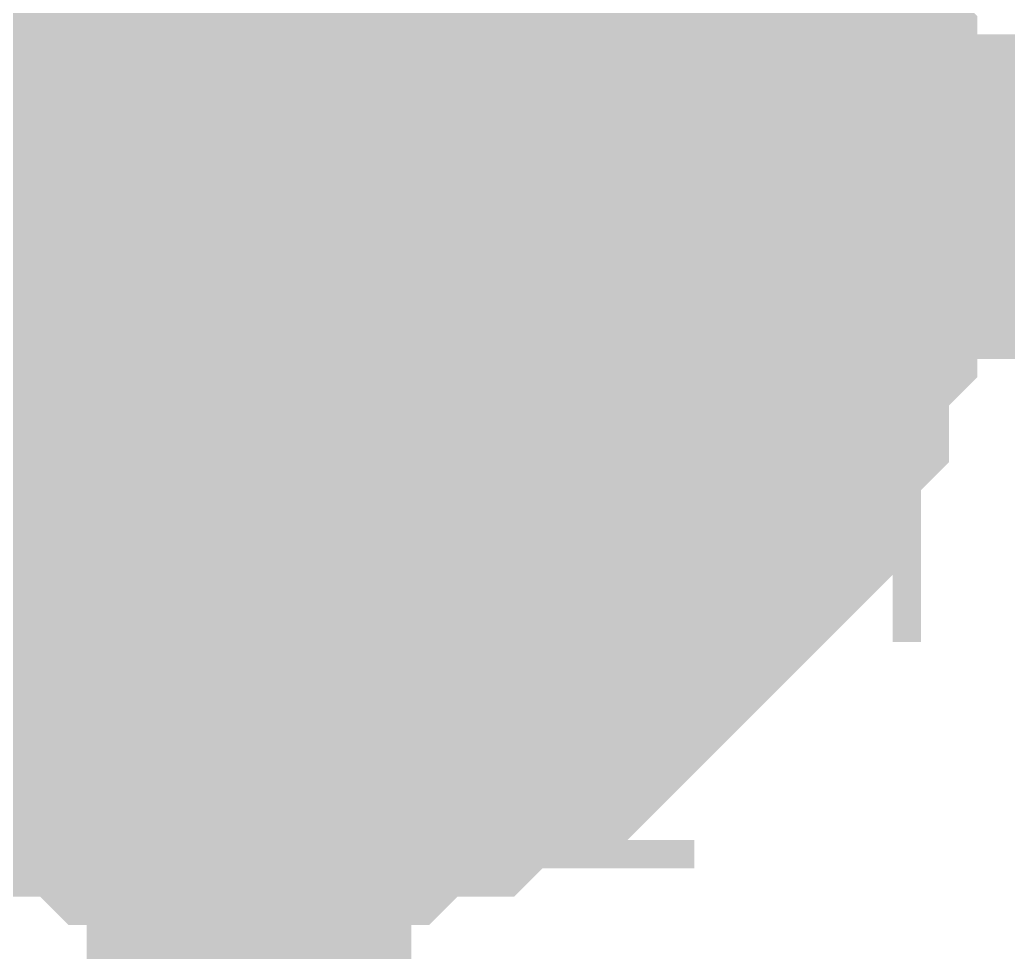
# Model space of a CAD drawing. Header units: inches. Extents: x 0 to 841, y 0 to 594.
# Drawn here: x 434.791 to 435.704, y 236.803 to 237.664 of the extents above; entities that cross this region are included whole.
import ezdxf

# ---------------------------------------------------------------- set-up
doc = ezdxf.new("R2010")
doc.units = ezdxf.units.IN
doc.layers.add('Sheet', color=255, linetype='Continuous')

msp = doc.modelspace()

# ---------------------------------------------------------------- linework, layer by layer
at = {"layer": 'Sheet'}
msp.add_lwpolyline([(434.74601, 237.50001, 0.508, 0.508, 1), (435.25401, 237.50001, 0.508, 0.508, 1)], format="xyseb", close=True, dxfattribs=at)
for points in [[(435.39467, 237.81427, 0.29972, 0.29972, 0), (435.4208, 237.78814, 0.29972, 0.29972, 0), (435.44693, 237.76201, 0.29972, 0.29972, 0), (435.44693, 237.76201, 0.29972, 0.29972, 0), (435.47306, 237.73588, 0.29972, 0.29972, 0), (435.47306, 237.70975, 0.29972, 0.29972, 0), (435.47306, 237.68362, 0.29972, 0.29972, 0), (435.49919, 237.65749, 0.29972, 0.29972, 0), (435.49919, 237.63136, 0.29972, 0.29972, 0), (435.49919, 237.63136, 0.29972, 0.29972, 0), (435.52532, 237.60523, 0.29972, 0.29972, 0), (435.52532, 237.5791, 0.29972, 0.29972, 0), (435.52532, 237.55297, 0.29972, 0.29972, 0), (435.52532, 237.52683, 0.29972, 0.29972, 0), (435.52532, 237.5007, 0.29972, 0.29972, 0)], [(435.39467, 237.81427, 0.29972, 0.29972, 0), (435.4208, 237.78814, 0.29972, 0.29972, 0), (435.44693, 237.76201, 0.29972, 0.29972, 0), (435.44693, 237.76201, 0.29972, 0.29972, 0), (435.47306, 237.73588, 0.29972, 0.29972, 0), (435.47306, 237.70975, 0.29972, 0.29972, 0), (435.47306, 237.68362, 0.29972, 0.29972, 0), (435.49919, 237.65749, 0.29972, 0.29972, 0), (435.49919, 237.63136, 0.29972, 0.29972, 0), (435.49919, 237.63136, 0.29972, 0.29972, 0), (435.52532, 237.60523, 0.29972, 0.29972, 0), (435.52532, 237.5791, 0.29972, 0.29972, 0), (435.52532, 237.55297, 0.29972, 0.29972, 0), (435.52532, 237.52683, 0.29972, 0.29972, 0), (435.52532, 237.5007, 0.29972, 0.29972, 0)], [(435.39467, 237.81427, 0.29972, 0.29972, 0), (435.4208, 237.78814, 0.29972, 0.29972, 0), (435.44693, 237.76201, 0.29972, 0.29972, 0), (435.44693, 237.76201, 0.29972, 0.29972, 0), (435.47306, 237.73588, 0.29972, 0.29972, 0), (435.47306, 237.70975, 0.29972, 0.29972, 0), (435.47306, 237.68362, 0.29972, 0.29972, 0), (435.49919, 237.65749, 0.29972, 0.29972, 0), (435.49919, 237.63136, 0.29972, 0.29972, 0), (435.49919, 237.63136, 0.29972, 0.29972, 0), (435.52532, 237.60523, 0.29972, 0.29972, 0), (435.52532, 237.5791, 0.29972, 0.29972, 0), (435.52532, 237.55297, 0.29972, 0.29972, 0), (435.52532, 237.52683, 0.29972, 0.29972, 0), (435.52532, 237.5007, 0.29972, 0.29972, 0)], [(435.39467, 237.81427, 0.29972, 0.29972, 0), (435.4208, 237.78814, 0.29972, 0.29972, 0), (435.44693, 237.76201, 0.29972, 0.29972, 0), (435.44693, 237.76201, 0.29972, 0.29972, 0), (435.47306, 237.73588, 0.29972, 0.29972, 0), (435.47306, 237.70975, 0.29972, 0.29972, 0), (435.47306, 237.68362, 0.29972, 0.29972, 0), (435.49919, 237.65749, 0.29972, 0.29972, 0), (435.49919, 237.63136, 0.29972, 0.29972, 0), (435.49919, 237.63136, 0.29972, 0.29972, 0), (435.52532, 237.60523, 0.29972, 0.29972, 0), (435.52532, 237.5791, 0.29972, 0.29972, 0), (435.52532, 237.55297, 0.29972, 0.29972, 0), (435.52532, 237.52683, 0.29972, 0.29972, 0), (435.52532, 237.5007, 0.29972, 0.29972, 0)], [(435.39467, 237.81427, 0.29972, 0.29972, 0), (435.4208, 237.78814, 0.29972, 0.29972, 0), (435.44693, 237.76201, 0.29972, 0.29972, 0), (435.44693, 237.76201, 0.29972, 0.29972, 0), (435.47306, 237.73588, 0.29972, 0.29972, 0), (435.47306, 237.70975, 0.29972, 0.29972, 0), (435.47306, 237.68362, 0.29972, 0.29972, 0), (435.49919, 237.65749, 0.29972, 0.29972, 0), (435.49919, 237.63136, 0.29972, 0.29972, 0), (435.49919, 237.63136, 0.29972, 0.29972, 0), (435.52532, 237.60523, 0.29972, 0.29972, 0), (435.52532, 237.5791, 0.29972, 0.29972, 0), (435.52532, 237.55297, 0.29972, 0.29972, 0), (435.52532, 237.52683, 0.29972, 0.29972, 0), (435.52532, 237.5007, 0.29972, 0.29972, 0)], [(435.47306, 237.73588, 0.09906, 0.09906, 0), (435.47306, 237.70975, 0.09906, 0.09906, 0), (435.47306, 237.68362, 0.09906, 0.09906, 0), (435.49919, 237.65749, 0.09906, 0.09906, 0), (435.49919, 237.63136, 0.09906, 0.09906, 0), (435.49919, 237.63136, 0.09906, 0.09906, 0), (435.52532, 237.60523, 0.09906, 0.09906, 0), (435.52532, 237.5791, 0.09906, 0.09906, 0), (435.52532, 237.55297, 0.09906, 0.09906, 0), (435.52532, 237.52683, 0.09906, 0.09906, 0), (435.52532, 237.5007, 0.09906, 0.09906, 0)], [(435.47306, 237.73588, 0.09906, 0.09906, 0), (435.47306, 237.70975, 0.09906, 0.09906, 0), (435.47306, 237.68362, 0.09906, 0.09906, 0), (435.49919, 237.65749, 0.09906, 0.09906, 0), (435.49919, 237.63136, 0.09906, 0.09906, 0), (435.49919, 237.63136, 0.09906, 0.09906, 0), (435.52532, 237.60523, 0.09906, 0.09906, 0), (435.52532, 237.5791, 0.09906, 0.09906, 0), (435.52532, 237.55297, 0.09906, 0.09906, 0), (435.52532, 237.52683, 0.09906, 0.09906, 0), (435.52532, 237.5007, 0.09906, 0.09906, 0)], [(435.47306, 237.73588, 0.09906, 0.09906, 0), (435.47306, 237.70975, 0.09906, 0.09906, 0), (435.47306, 237.68362, 0.09906, 0.09906, 0), (435.49919, 237.65749, 0.09906, 0.09906, 0), (435.49919, 237.63136, 0.09906, 0.09906, 0), (435.49919, 237.63136, 0.09906, 0.09906, 0), (435.52532, 237.60523, 0.09906, 0.09906, 0), (435.52532, 237.5791, 0.09906, 0.09906, 0), (435.52532, 237.55297, 0.09906, 0.09906, 0), (435.52532, 237.52683, 0.09906, 0.09906, 0), (435.52532, 237.5007, 0.09906, 0.09906, 0)], [(435.47306, 237.73588, 0.09906, 0.09906, 0), (435.47306, 237.70975, 0.09906, 0.09906, 0), (435.47306, 237.68362, 0.09906, 0.09906, 0), (435.49919, 237.65749, 0.09906, 0.09906, 0), (435.49919, 237.63136, 0.09906, 0.09906, 0), (435.49919, 237.63136, 0.09906, 0.09906, 0), (435.52532, 237.60523, 0.09906, 0.09906, 0), (435.52532, 237.5791, 0.09906, 0.09906, 0), (435.52532, 237.55297, 0.09906, 0.09906, 0), (435.52532, 237.52683, 0.09906, 0.09906, 0), (435.52532, 237.5007, 0.09906, 0.09906, 0)], [(435.47306, 237.73588, 0.09906, 0.09906, 0), (435.47306, 237.70975, 0.09906, 0.09906, 0), (435.47306, 237.68362, 0.09906, 0.09906, 0), (435.49919, 237.65749, 0.09906, 0.09906, 0), (435.49919, 237.63136, 0.09906, 0.09906, 0), (435.49919, 237.63136, 0.09906, 0.09906, 0), (435.52532, 237.60523, 0.09906, 0.09906, 0), (435.52532, 237.5791, 0.09906, 0.09906, 0), (435.52532, 237.55297, 0.09906, 0.09906, 0), (435.52532, 237.52683, 0.09906, 0.09906, 0), (435.52532, 237.5007, 0.09906, 0.09906, 0)], [(430.01168, 237.5007, 0.29972, 0.29972, 0), (435.0027, 237.5007, 0.29972, 0.29972, 0), (442.5023, 237.5007, 0.29972, 0.29972, 0)], [(435.52532, 237.5007, 0.29972, 0.29972, 0), (435.52532, 237.47457, 0.29972, 0.29972, 0), (435.52532, 237.44844, 0.29972, 0.29972, 0), (435.52532, 237.42231, 0.29972, 0.29972, 0), (435.52532, 237.39618, 0.29972, 0.29972, 0), (435.49919, 237.37005, 0.29972, 0.29972, 0), (435.49919, 237.34392, 0.29972, 0.29972, 0), (435.49919, 237.31779, 0.29972, 0.29972, 0), (435.47306, 237.29166, 0.29972, 0.29972, 0), (435.47306, 237.26553, 0.29972, 0.29972, 0), (435.47306, 237.2394, 0.29972, 0.29972, 0), (435.44693, 237.2394, 0.29972, 0.29972, 0), (435.44693, 237.21327, 0.29972, 0.29972, 0), (435.4208, 237.18714, 0.29972, 0.29972, 0), (435.39467, 237.16101, 0.29972, 0.29972, 0), (435.39467, 237.16101, 0.29972, 0.29972, 0), (435.36854, 237.13488, 0.29972, 0.29972, 0), (435.34241, 237.10875, 0.29972, 0.29972, 0), (435.34241, 237.10875, 0.29972, 0.29972, 0), (435.31627, 237.08262, 0.29972, 0.29972, 0), (435.29014, 237.05648, 0.29972, 0.29972, 0), (435.26401, 237.05648, 0.29972, 0.29972, 0), (435.26401, 237.03035, 0.29972, 0.29972, 0), (435.23788, 237.03035, 0.29972, 0.29972, 0), (435.21175, 237.03035, 0.29972, 0.29972, 0), (435.18562, 237.00422, 0.29972, 0.29972, 0), (435.15949, 237.00422, 0.29972, 0.29972, 0), (435.13336, 237.00422, 0.29972, 0.29972, 0), (435.10723, 236.97809, 0.29972, 0.29972, 0), (435.0811, 236.97809, 0.29972, 0.29972, 0), (435.05496, 236.97809, 0.29972, 0.29972, 0), (435.02883, 236.97809, 0.29972, 0.29972, 0), (435.0027, 236.97809, 0.29972, 0.29972, 0)], [(435.0027, 233.39821, 0.29972, 0.29972, 0), (435.0027, 237.5007, 0.29972, 0.29972, 0)], [(435.52532, 237.5007, 0.29972, 0.29972, 0), (435.52532, 237.47457, 0.29972, 0.29972, 0), (435.52532, 237.44844, 0.29972, 0.29972, 0), (435.52532, 237.42231, 0.29972, 0.29972, 0), (435.52532, 237.39618, 0.29972, 0.29972, 0), (435.49919, 237.37005, 0.29972, 0.29972, 0), (435.49919, 237.34392, 0.29972, 0.29972, 0), (435.49919, 237.31779, 0.29972, 0.29972, 0), (435.47306, 237.29166, 0.29972, 0.29972, 0), (435.47306, 237.26553, 0.29972, 0.29972, 0), (435.47306, 237.2394, 0.29972, 0.29972, 0), (435.44693, 237.2394, 0.29972, 0.29972, 0), (435.44693, 237.21327, 0.29972, 0.29972, 0), (435.4208, 237.18714, 0.29972, 0.29972, 0), (435.39467, 237.16101, 0.29972, 0.29972, 0), (435.39467, 237.16101, 0.29972, 0.29972, 0), (435.36854, 237.13488, 0.29972, 0.29972, 0), (435.34241, 237.10875, 0.29972, 0.29972, 0), (435.34241, 237.10875, 0.29972, 0.29972, 0), (435.31627, 237.08262, 0.29972, 0.29972, 0), (435.29014, 237.05648, 0.29972, 0.29972, 0), (435.26401, 237.05648, 0.29972, 0.29972, 0), (435.26401, 237.03035, 0.29972, 0.29972, 0), (435.23788, 237.03035, 0.29972, 0.29972, 0), (435.21175, 237.03035, 0.29972, 0.29972, 0), (435.18562, 237.00422, 0.29972, 0.29972, 0), (435.15949, 237.00422, 0.29972, 0.29972, 0), (435.13336, 237.00422, 0.29972, 0.29972, 0), (435.10723, 236.97809, 0.29972, 0.29972, 0), (435.0811, 236.97809, 0.29972, 0.29972, 0), (435.05496, 236.97809, 0.29972, 0.29972, 0), (435.02883, 236.97809, 0.29972, 0.29972, 0), (435.0027, 236.97809, 0.29972, 0.29972, 0)], [(435.52532, 237.5007, 0.29972, 0.29972, 0), (435.52532, 237.47457, 0.29972, 0.29972, 0), (435.52532, 237.44844, 0.29972, 0.29972, 0), (435.52532, 237.42231, 0.29972, 0.29972, 0), (435.52532, 237.39618, 0.29972, 0.29972, 0), (435.49919, 237.37005, 0.29972, 0.29972, 0), (435.49919, 237.34392, 0.29972, 0.29972, 0), (435.49919, 237.31779, 0.29972, 0.29972, 0), (435.47306, 237.29166, 0.29972, 0.29972, 0), (435.47306, 237.26553, 0.29972, 0.29972, 0), (435.47306, 237.2394, 0.29972, 0.29972, 0), (435.44693, 237.2394, 0.29972, 0.29972, 0), (435.44693, 237.21327, 0.29972, 0.29972, 0), (435.4208, 237.18714, 0.29972, 0.29972, 0), (435.39467, 237.16101, 0.29972, 0.29972, 0), (435.39467, 237.16101, 0.29972, 0.29972, 0), (435.36854, 237.13488, 0.29972, 0.29972, 0), (435.34241, 237.10875, 0.29972, 0.29972, 0), (435.34241, 237.10875, 0.29972, 0.29972, 0), (435.31627, 237.08262, 0.29972, 0.29972, 0), (435.29014, 237.05648, 0.29972, 0.29972, 0), (435.26401, 237.05648, 0.29972, 0.29972, 0), (435.26401, 237.03035, 0.29972, 0.29972, 0), (435.23788, 237.03035, 0.29972, 0.29972, 0), (435.21175, 237.03035, 0.29972, 0.29972, 0), (435.18562, 237.00422, 0.29972, 0.29972, 0), (435.15949, 237.00422, 0.29972, 0.29972, 0), (435.13336, 237.00422, 0.29972, 0.29972, 0), (435.10723, 236.97809, 0.29972, 0.29972, 0), (435.0811, 236.97809, 0.29972, 0.29972, 0), (435.05496, 236.97809, 0.29972, 0.29972, 0), (435.02883, 236.97809, 0.29972, 0.29972, 0), (435.0027, 236.97809, 0.29972, 0.29972, 0)], [(435.52532, 237.5007, 0.29972, 0.29972, 0), (435.52532, 237.47457, 0.29972, 0.29972, 0), (435.52532, 237.44844, 0.29972, 0.29972, 0), (435.52532, 237.42231, 0.29972, 0.29972, 0), (435.52532, 237.39618, 0.29972, 0.29972, 0), (435.49919, 237.37005, 0.29972, 0.29972, 0), (435.49919, 237.34392, 0.29972, 0.29972, 0), (435.49919, 237.31779, 0.29972, 0.29972, 0), (435.47306, 237.29166, 0.29972, 0.29972, 0), (435.47306, 237.26553, 0.29972, 0.29972, 0), (435.47306, 237.2394, 0.29972, 0.29972, 0), (435.44693, 237.2394, 0.29972, 0.29972, 0), (435.44693, 237.21327, 0.29972, 0.29972, 0), (435.4208, 237.18714, 0.29972, 0.29972, 0), (435.39467, 237.16101, 0.29972, 0.29972, 0), (435.39467, 237.16101, 0.29972, 0.29972, 0), (435.36854, 237.13488, 0.29972, 0.29972, 0), (435.34241, 237.10875, 0.29972, 0.29972, 0), (435.34241, 237.10875, 0.29972, 0.29972, 0), (435.31627, 237.08262, 0.29972, 0.29972, 0), (435.29014, 237.05648, 0.29972, 0.29972, 0), (435.26401, 237.05648, 0.29972, 0.29972, 0), (435.26401, 237.03035, 0.29972, 0.29972, 0), (435.23788, 237.03035, 0.29972, 0.29972, 0), (435.21175, 237.03035, 0.29972, 0.29972, 0), (435.18562, 237.00422, 0.29972, 0.29972, 0), (435.15949, 237.00422, 0.29972, 0.29972, 0), (435.13336, 237.00422, 0.29972, 0.29972, 0), (435.10723, 236.97809, 0.29972, 0.29972, 0), (435.0811, 236.97809, 0.29972, 0.29972, 0), (435.05496, 236.97809, 0.29972, 0.29972, 0), (435.02883, 236.97809, 0.29972, 0.29972, 0), (435.0027, 236.97809, 0.29972, 0.29972, 0)], [(435.52532, 237.5007, 0.29972, 0.29972, 0), (435.52532, 237.47457, 0.29972, 0.29972, 0), (435.52532, 237.44844, 0.29972, 0.29972, 0), (435.52532, 237.42231, 0.29972, 0.29972, 0), (435.52532, 237.39618, 0.29972, 0.29972, 0), (435.49919, 237.37005, 0.29972, 0.29972, 0), (435.49919, 237.34392, 0.29972, 0.29972, 0), (435.49919, 237.31779, 0.29972, 0.29972, 0), (435.47306, 237.29166, 0.29972, 0.29972, 0), (435.47306, 237.26553, 0.29972, 0.29972, 0), (435.47306, 237.2394, 0.29972, 0.29972, 0), (435.44693, 237.2394, 0.29972, 0.29972, 0), (435.44693, 237.21327, 0.29972, 0.29972, 0), (435.4208, 237.18714, 0.29972, 0.29972, 0), (435.39467, 237.16101, 0.29972, 0.29972, 0), (435.39467, 237.16101, 0.29972, 0.29972, 0), (435.36854, 237.13488, 0.29972, 0.29972, 0), (435.34241, 237.10875, 0.29972, 0.29972, 0), (435.34241, 237.10875, 0.29972, 0.29972, 0), (435.31627, 237.08262, 0.29972, 0.29972, 0), (435.29014, 237.05648, 0.29972, 0.29972, 0), (435.26401, 237.05648, 0.29972, 0.29972, 0), (435.26401, 237.03035, 0.29972, 0.29972, 0), (435.23788, 237.03035, 0.29972, 0.29972, 0), (435.21175, 237.03035, 0.29972, 0.29972, 0), (435.18562, 237.00422, 0.29972, 0.29972, 0), (435.15949, 237.00422, 0.29972, 0.29972, 0), (435.13336, 237.00422, 0.29972, 0.29972, 0), (435.10723, 236.97809, 0.29972, 0.29972, 0), (435.0811, 236.97809, 0.29972, 0.29972, 0), (435.05496, 236.97809, 0.29972, 0.29972, 0), (435.02883, 236.97809, 0.29972, 0.29972, 0), (435.0027, 236.97809, 0.29972, 0.29972, 0)], [(435.52532, 237.5007, 0.29972, 0.29972, 0), (435.52532, 237.5007, 0.29972, 0.29972, 0), (435.52532, 237.5007, 0.29972, 0.29972, 0), (435.52532, 237.5007, 0.29972, 0.29972, 0), (435.52532, 237.5007, 0.29972, 0.29972, 0), (435.52532, 237.5007, 0.29972, 0.29972, 0), (435.52532, 237.5007, 0.29972, 0.29972, 0), (435.52532, 237.5007, 0.29972, 0.29972, 0), (435.52532, 237.5007, 0.29972, 0.29972, 0), (435.52532, 237.5007, 0.29972, 0.29972, 0), (435.52532, 237.5007, 0.29972, 0.29972, 0), (435.52532, 237.5007, 0.29972, 0.29972, 0), (435.52532, 237.5007, 0.29972, 0.29972, 0), (435.52532, 237.5007, 0.29972, 0.29972, 0), (435.52532, 237.5007, 0.29972, 0.29972, 0), (435.52532, 237.5007, 0.29972, 0.29972, 0), (435.52532, 237.5007, 0.29972, 0.29972, 0), (435.52532, 237.5007, 0.29972, 0.29972, 0), (435.52532, 237.5007, 0.29972, 0.29972, 0), (435.52532, 237.5007, 0.29972, 0.29972, 0), (435.52532, 237.5007, 0.29972, 0.29972, 0), (435.52532, 237.5007, 0.29972, 0.29972, 0), (435.52532, 237.5007, 0.29972, 0.29972, 0), (435.52532, 237.5007, 0.29972, 0.29972, 0), (435.52532, 237.5007, 0.29972, 0.29972, 0), (435.52532, 237.5007, 0.29972, 0.29972, 0), (435.52532, 237.5007, 0.29972, 0.29972, 0), (435.52532, 237.5007, 0.29972, 0.29972, 0), (435.52532, 237.5007, 0.29972, 0.29972, 0), (435.52532, 237.5007, 0.29972, 0.29972, 0), (435.52532, 237.5007, 0.29972, 0.29972, 0), (435.52532, 237.5007, 0.29972, 0.29972, 0), (435.52532, 237.5007, 0.29972, 0.29972, 0)], [(435.52532, 237.5007, 0.29972, 0.29972, 0), (435.52532, 237.5007, 0.29972, 0.29972, 0)], [(435.52532, 237.5007, 0.29972, 0.29972, 0), (435.52532, 237.5007, 0.29972, 0.29972, 0), (435.52532, 237.5007, 0.29972, 0.29972, 0), (435.52532, 237.5007, 0.29972, 0.29972, 0), (435.52532, 237.5007, 0.29972, 0.29972, 0), (435.52532, 237.5007, 0.29972, 0.29972, 0), (435.52532, 237.5007, 0.29972, 0.29972, 0), (435.52532, 237.5007, 0.29972, 0.29972, 0), (435.52532, 237.5007, 0.29972, 0.29972, 0), (435.52532, 237.5007, 0.29972, 0.29972, 0), (435.52532, 237.5007, 0.29972, 0.29972, 0), (435.52532, 237.5007, 0.29972, 0.29972, 0), (435.52532, 237.5007, 0.29972, 0.29972, 0), (435.52532, 237.5007, 0.29972, 0.29972, 0), (435.52532, 237.5007, 0.29972, 0.29972, 0), (435.52532, 237.5007, 0.29972, 0.29972, 0), (435.52532, 237.5007, 0.29972, 0.29972, 0), (435.52532, 237.5007, 0.29972, 0.29972, 0), (435.52532, 237.5007, 0.29972, 0.29972, 0), (435.52532, 237.5007, 0.29972, 0.29972, 0), (435.52532, 237.5007, 0.29972, 0.29972, 0), (435.52532, 237.5007, 0.29972, 0.29972, 0), (435.52532, 237.5007, 0.29972, 0.29972, 0), (435.52532, 237.5007, 0.29972, 0.29972, 0), (435.52532, 237.5007, 0.29972, 0.29972, 0), (435.52532, 237.5007, 0.29972, 0.29972, 0), (435.52532, 237.5007, 0.29972, 0.29972, 0), (435.52532, 237.5007, 0.29972, 0.29972, 0), (435.52532, 237.5007, 0.29972, 0.29972, 0), (435.52532, 237.5007, 0.29972, 0.29972, 0), (435.52532, 237.5007, 0.29972, 0.29972, 0), (435.52532, 237.5007, 0.29972, 0.29972, 0), (435.52532, 237.5007, 0.29972, 0.29972, 0)], [(435.52532, 237.5007, 0.29972, 0.29972, 0), (435.52532, 237.5007, 0.29972, 0.29972, 0)], [(435.52532, 237.5007, 0.29972, 0.29972, 0), (435.52532, 237.5007, 0.29972, 0.29972, 0), (435.52532, 237.5007, 0.29972, 0.29972, 0), (435.52532, 237.5007, 0.29972, 0.29972, 0), (435.52532, 237.5007, 0.29972, 0.29972, 0), (435.52532, 237.5007, 0.29972, 0.29972, 0), (435.52532, 237.5007, 0.29972, 0.29972, 0), (435.52532, 237.5007, 0.29972, 0.29972, 0), (435.52532, 237.5007, 0.29972, 0.29972, 0), (435.52532, 237.5007, 0.29972, 0.29972, 0), (435.52532, 237.5007, 0.29972, 0.29972, 0), (435.52532, 237.5007, 0.29972, 0.29972, 0), (435.52532, 237.5007, 0.29972, 0.29972, 0), (435.52532, 237.5007, 0.29972, 0.29972, 0), (435.52532, 237.5007, 0.29972, 0.29972, 0), (435.52532, 237.5007, 0.29972, 0.29972, 0), (435.52532, 237.5007, 0.29972, 0.29972, 0), (435.52532, 237.5007, 0.29972, 0.29972, 0), (435.52532, 237.5007, 0.29972, 0.29972, 0), (435.52532, 237.5007, 0.29972, 0.29972, 0), (435.52532, 237.5007, 0.29972, 0.29972, 0), (435.52532, 237.5007, 0.29972, 0.29972, 0), (435.52532, 237.5007, 0.29972, 0.29972, 0), (435.52532, 237.5007, 0.29972, 0.29972, 0), (435.52532, 237.5007, 0.29972, 0.29972, 0), (435.52532, 237.5007, 0.29972, 0.29972, 0), (435.52532, 237.5007, 0.29972, 0.29972, 0), (435.52532, 237.5007, 0.29972, 0.29972, 0), (435.52532, 237.5007, 0.29972, 0.29972, 0), (435.52532, 237.5007, 0.29972, 0.29972, 0), (435.52532, 237.5007, 0.29972, 0.29972, 0), (435.52532, 237.5007, 0.29972, 0.29972, 0), (435.52532, 237.5007, 0.29972, 0.29972, 0)], [(435.52532, 237.5007, 0.29972, 0.29972, 0), (435.52532, 237.5007, 0.29972, 0.29972, 0)], [(435.52532, 237.5007, 0.29972, 0.29972, 0), (435.52532, 237.5007, 0.29972, 0.29972, 0), (435.52532, 237.5007, 0.29972, 0.29972, 0), (435.52532, 237.5007, 0.29972, 0.29972, 0), (435.52532, 237.5007, 0.29972, 0.29972, 0), (435.52532, 237.5007, 0.29972, 0.29972, 0), (435.52532, 237.5007, 0.29972, 0.29972, 0), (435.52532, 237.5007, 0.29972, 0.29972, 0), (435.52532, 237.5007, 0.29972, 0.29972, 0), (435.52532, 237.5007, 0.29972, 0.29972, 0), (435.52532, 237.5007, 0.29972, 0.29972, 0), (435.52532, 237.5007, 0.29972, 0.29972, 0), (435.52532, 237.5007, 0.29972, 0.29972, 0), (435.52532, 237.5007, 0.29972, 0.29972, 0), (435.52532, 237.5007, 0.29972, 0.29972, 0), (435.52532, 237.5007, 0.29972, 0.29972, 0), (435.52532, 237.5007, 0.29972, 0.29972, 0), (435.52532, 237.5007, 0.29972, 0.29972, 0), (435.52532, 237.5007, 0.29972, 0.29972, 0), (435.52532, 237.5007, 0.29972, 0.29972, 0), (435.52532, 237.5007, 0.29972, 0.29972, 0), (435.52532, 237.5007, 0.29972, 0.29972, 0), (435.52532, 237.5007, 0.29972, 0.29972, 0), (435.52532, 237.5007, 0.29972, 0.29972, 0), (435.52532, 237.5007, 0.29972, 0.29972, 0), (435.52532, 237.5007, 0.29972, 0.29972, 0), (435.52532, 237.5007, 0.29972, 0.29972, 0), (435.52532, 237.5007, 0.29972, 0.29972, 0), (435.52532, 237.5007, 0.29972, 0.29972, 0), (435.52532, 237.5007, 0.29972, 0.29972, 0), (435.52532, 237.5007, 0.29972, 0.29972, 0), (435.52532, 237.5007, 0.29972, 0.29972, 0), (435.52532, 237.5007, 0.29972, 0.29972, 0)], [(435.52532, 237.5007, 0.29972, 0.29972, 0), (435.52532, 237.5007, 0.29972, 0.29972, 0)], [(435.52532, 237.5007, 0.29972, 0.29972, 0), (435.52532, 237.5007, 0.29972, 0.29972, 0), (435.52532, 237.5007, 0.29972, 0.29972, 0), (435.52532, 237.5007, 0.29972, 0.29972, 0), (435.52532, 237.5007, 0.29972, 0.29972, 0), (435.52532, 237.5007, 0.29972, 0.29972, 0), (435.52532, 237.5007, 0.29972, 0.29972, 0), (435.52532, 237.5007, 0.29972, 0.29972, 0), (435.52532, 237.5007, 0.29972, 0.29972, 0), (435.52532, 237.5007, 0.29972, 0.29972, 0), (435.52532, 237.5007, 0.29972, 0.29972, 0), (435.52532, 237.5007, 0.29972, 0.29972, 0), (435.52532, 237.5007, 0.29972, 0.29972, 0), (435.52532, 237.5007, 0.29972, 0.29972, 0), (435.52532, 237.5007, 0.29972, 0.29972, 0), (435.52532, 237.5007, 0.29972, 0.29972, 0), (435.52532, 237.5007, 0.29972, 0.29972, 0), (435.52532, 237.5007, 0.29972, 0.29972, 0), (435.52532, 237.5007, 0.29972, 0.29972, 0), (435.52532, 237.5007, 0.29972, 0.29972, 0), (435.52532, 237.5007, 0.29972, 0.29972, 0), (435.52532, 237.5007, 0.29972, 0.29972, 0), (435.52532, 237.5007, 0.29972, 0.29972, 0), (435.52532, 237.5007, 0.29972, 0.29972, 0), (435.52532, 237.5007, 0.29972, 0.29972, 0), (435.52532, 237.5007, 0.29972, 0.29972, 0), (435.52532, 237.5007, 0.29972, 0.29972, 0), (435.52532, 237.5007, 0.29972, 0.29972, 0), (435.52532, 237.5007, 0.29972, 0.29972, 0), (435.52532, 237.5007, 0.29972, 0.29972, 0), (435.52532, 237.5007, 0.29972, 0.29972, 0), (435.52532, 237.5007, 0.29972, 0.29972, 0), (435.52532, 237.5007, 0.29972, 0.29972, 0)], [(435.52532, 237.5007, 0.29972, 0.29972, 0), (435.52532, 237.5007, 0.29972, 0.29972, 0)], [(435.52532, 237.5007, 0.09906, 0.09906, 0), (435.52532, 237.47457, 0.09906, 0.09906, 0), (435.52532, 237.44844, 0.09906, 0.09906, 0), (435.52532, 237.42231, 0.09906, 0.09906, 0), (435.52532, 237.39618, 0.09906, 0.09906, 0), (435.49919, 237.37005, 0.09906, 0.09906, 0), (435.49919, 237.34392, 0.09906, 0.09906, 0), (435.49919, 237.31779, 0.09906, 0.09906, 0), (435.47306, 237.29166, 0.09906, 0.09906, 0), (435.47306, 237.26553, 0.09906, 0.09906, 0), (435.47306, 237.2394, 0.09906, 0.09906, 0), (435.44693, 237.2394, 0.09906, 0.09906, 0), (435.44693, 237.21327, 0.09906, 0.09906, 0), (435.4208, 237.18714, 0.09906, 0.09906, 0), (435.39467, 237.16101, 0.09906, 0.09906, 0), (435.39467, 237.16101, 0.09906, 0.09906, 0), (435.36854, 237.13488, 0.09906, 0.09906, 0), (435.34241, 237.10875, 0.09906, 0.09906, 0), (435.34241, 237.10875, 0.09906, 0.09906, 0), (435.31627, 237.08262, 0.09906, 0.09906, 0), (435.29014, 237.05648, 0.09906, 0.09906, 0), (435.26401, 237.05648, 0.09906, 0.09906, 0), (435.26401, 237.03035, 0.09906, 0.09906, 0), (435.23788, 237.03035, 0.09906, 0.09906, 0), (435.21175, 237.03035, 0.09906, 0.09906, 0), (435.18562, 237.00422, 0.09906, 0.09906, 0), (435.15949, 237.00422, 0.09906, 0.09906, 0), (435.13336, 237.00422, 0.09906, 0.09906, 0), (435.10723, 236.97809, 0.09906, 0.09906, 0), (435.0811, 236.97809, 0.09906, 0.09906, 0), (435.05496, 236.97809, 0.09906, 0.09906, 0), (435.02883, 236.97809, 0.09906, 0.09906, 0), (435.0027, 236.97809, 0.09906, 0.09906, 0)], [(435.52532, 237.5007, 0.09906, 0.09906, 0), (435.52532, 237.47457, 0.09906, 0.09906, 0), (435.52532, 237.44844, 0.09906, 0.09906, 0), (435.52532, 237.42231, 0.09906, 0.09906, 0), (435.52532, 237.39618, 0.09906, 0.09906, 0), (435.49919, 237.37005, 0.09906, 0.09906, 0), (435.49919, 237.34392, 0.09906, 0.09906, 0), (435.49919, 237.31779, 0.09906, 0.09906, 0), (435.47306, 237.29166, 0.09906, 0.09906, 0), (435.47306, 237.26553, 0.09906, 0.09906, 0), (435.47306, 237.2394, 0.09906, 0.09906, 0), (435.44693, 237.2394, 0.09906, 0.09906, 0), (435.44693, 237.21327, 0.09906, 0.09906, 0), (435.4208, 237.18714, 0.09906, 0.09906, 0), (435.39467, 237.16101, 0.09906, 0.09906, 0), (435.39467, 237.16101, 0.09906, 0.09906, 0), (435.36854, 237.13488, 0.09906, 0.09906, 0), (435.34241, 237.10875, 0.09906, 0.09906, 0), (435.34241, 237.10875, 0.09906, 0.09906, 0), (435.31627, 237.08262, 0.09906, 0.09906, 0), (435.29014, 237.05648, 0.09906, 0.09906, 0), (435.26401, 237.05648, 0.09906, 0.09906, 0), (435.26401, 237.03035, 0.09906, 0.09906, 0), (435.23788, 237.03035, 0.09906, 0.09906, 0), (435.21175, 237.03035, 0.09906, 0.09906, 0), (435.18562, 237.00422, 0.09906, 0.09906, 0), (435.15949, 237.00422, 0.09906, 0.09906, 0), (435.13336, 237.00422, 0.09906, 0.09906, 0), (435.10723, 236.97809, 0.09906, 0.09906, 0), (435.0811, 236.97809, 0.09906, 0.09906, 0), (435.05496, 236.97809, 0.09906, 0.09906, 0), (435.02883, 236.97809, 0.09906, 0.09906, 0), (435.0027, 236.97809, 0.09906, 0.09906, 0)], [(435.52532, 237.5007, 0.09906, 0.09906, 0), (435.52532, 237.47457, 0.09906, 0.09906, 0), (435.52532, 237.44844, 0.09906, 0.09906, 0), (435.52532, 237.42231, 0.09906, 0.09906, 0), (435.52532, 237.39618, 0.09906, 0.09906, 0), (435.49919, 237.37005, 0.09906, 0.09906, 0), (435.49919, 237.34392, 0.09906, 0.09906, 0), (435.49919, 237.31779, 0.09906, 0.09906, 0), (435.47306, 237.29166, 0.09906, 0.09906, 0), (435.47306, 237.26553, 0.09906, 0.09906, 0), (435.47306, 237.2394, 0.09906, 0.09906, 0), (435.44693, 237.2394, 0.09906, 0.09906, 0), (435.44693, 237.21327, 0.09906, 0.09906, 0), (435.4208, 237.18714, 0.09906, 0.09906, 0), (435.39467, 237.16101, 0.09906, 0.09906, 0), (435.39467, 237.16101, 0.09906, 0.09906, 0), (435.36854, 237.13488, 0.09906, 0.09906, 0), (435.34241, 237.10875, 0.09906, 0.09906, 0), (435.34241, 237.10875, 0.09906, 0.09906, 0), (435.31627, 237.08262, 0.09906, 0.09906, 0), (435.29014, 237.05648, 0.09906, 0.09906, 0), (435.26401, 237.05648, 0.09906, 0.09906, 0), (435.26401, 237.03035, 0.09906, 0.09906, 0), (435.23788, 237.03035, 0.09906, 0.09906, 0), (435.21175, 237.03035, 0.09906, 0.09906, 0), (435.18562, 237.00422, 0.09906, 0.09906, 0), (435.15949, 237.00422, 0.09906, 0.09906, 0), (435.13336, 237.00422, 0.09906, 0.09906, 0), (435.10723, 236.97809, 0.09906, 0.09906, 0), (435.0811, 236.97809, 0.09906, 0.09906, 0), (435.05496, 236.97809, 0.09906, 0.09906, 0), (435.02883, 236.97809, 0.09906, 0.09906, 0), (435.0027, 236.97809, 0.09906, 0.09906, 0)], [(435.52532, 237.5007, 0.09906, 0.09906, 0), (435.52532, 237.47457, 0.09906, 0.09906, 0), (435.52532, 237.44844, 0.09906, 0.09906, 0), (435.52532, 237.42231, 0.09906, 0.09906, 0), (435.52532, 237.39618, 0.09906, 0.09906, 0), (435.49919, 237.37005, 0.09906, 0.09906, 0), (435.49919, 237.34392, 0.09906, 0.09906, 0), (435.49919, 237.31779, 0.09906, 0.09906, 0), (435.47306, 237.29166, 0.09906, 0.09906, 0), (435.47306, 237.26553, 0.09906, 0.09906, 0), (435.47306, 237.2394, 0.09906, 0.09906, 0), (435.44693, 237.2394, 0.09906, 0.09906, 0), (435.44693, 237.21327, 0.09906, 0.09906, 0), (435.4208, 237.18714, 0.09906, 0.09906, 0), (435.39467, 237.16101, 0.09906, 0.09906, 0), (435.39467, 237.16101, 0.09906, 0.09906, 0), (435.36854, 237.13488, 0.09906, 0.09906, 0), (435.34241, 237.10875, 0.09906, 0.09906, 0), (435.34241, 237.10875, 0.09906, 0.09906, 0), (435.31627, 237.08262, 0.09906, 0.09906, 0), (435.29014, 237.05648, 0.09906, 0.09906, 0), (435.26401, 237.05648, 0.09906, 0.09906, 0), (435.26401, 237.03035, 0.09906, 0.09906, 0), (435.23788, 237.03035, 0.09906, 0.09906, 0), (435.21175, 237.03035, 0.09906, 0.09906, 0), (435.18562, 237.00422, 0.09906, 0.09906, 0), (435.15949, 237.00422, 0.09906, 0.09906, 0), (435.13336, 237.00422, 0.09906, 0.09906, 0), (435.10723, 236.97809, 0.09906, 0.09906, 0), (435.0811, 236.97809, 0.09906, 0.09906, 0), (435.05496, 236.97809, 0.09906, 0.09906, 0), (435.02883, 236.97809, 0.09906, 0.09906, 0), (435.0027, 236.97809, 0.09906, 0.09906, 0)], [(435.52532, 237.5007, 0.09906, 0.09906, 0), (435.52532, 237.47457, 0.09906, 0.09906, 0), (435.52532, 237.44844, 0.09906, 0.09906, 0), (435.52532, 237.42231, 0.09906, 0.09906, 0), (435.52532, 237.39618, 0.09906, 0.09906, 0), (435.49919, 237.37005, 0.09906, 0.09906, 0), (435.49919, 237.34392, 0.09906, 0.09906, 0), (435.49919, 237.31779, 0.09906, 0.09906, 0), (435.47306, 237.29166, 0.09906, 0.09906, 0), (435.47306, 237.26553, 0.09906, 0.09906, 0), (435.47306, 237.2394, 0.09906, 0.09906, 0), (435.44693, 237.2394, 0.09906, 0.09906, 0), (435.44693, 237.21327, 0.09906, 0.09906, 0), (435.4208, 237.18714, 0.09906, 0.09906, 0), (435.39467, 237.16101, 0.09906, 0.09906, 0), (435.39467, 237.16101, 0.09906, 0.09906, 0), (435.36854, 237.13488, 0.09906, 0.09906, 0), (435.34241, 237.10875, 0.09906, 0.09906, 0), (435.34241, 237.10875, 0.09906, 0.09906, 0), (435.31627, 237.08262, 0.09906, 0.09906, 0), (435.29014, 237.05648, 0.09906, 0.09906, 0), (435.26401, 237.05648, 0.09906, 0.09906, 0), (435.26401, 237.03035, 0.09906, 0.09906, 0), (435.23788, 237.03035, 0.09906, 0.09906, 0), (435.21175, 237.03035, 0.09906, 0.09906, 0), (435.18562, 237.00422, 0.09906, 0.09906, 0), (435.15949, 237.00422, 0.09906, 0.09906, 0), (435.13336, 237.00422, 0.09906, 0.09906, 0), (435.10723, 236.97809, 0.09906, 0.09906, 0), (435.0811, 236.97809, 0.09906, 0.09906, 0), (435.05496, 236.97809, 0.09906, 0.09906, 0), (435.02883, 236.97809, 0.09906, 0.09906, 0), (435.0027, 236.97809, 0.09906, 0.09906, 0)], [(435.52532, 237.5007, 0.09906, 0.09906, 0), (435.52532, 237.5007, 0.09906, 0.09906, 0), (435.52532, 237.5007, 0.09906, 0.09906, 0), (435.52532, 237.5007, 0.09906, 0.09906, 0), (435.52532, 237.5007, 0.09906, 0.09906, 0), (435.52532, 237.5007, 0.09906, 0.09906, 0), (435.52532, 237.5007, 0.09906, 0.09906, 0), (435.52532, 237.5007, 0.09906, 0.09906, 0), (435.52532, 237.5007, 0.09906, 0.09906, 0), (435.52532, 237.5007, 0.09906, 0.09906, 0), (435.52532, 237.5007, 0.09906, 0.09906, 0), (435.52532, 237.5007, 0.09906, 0.09906, 0), (435.52532, 237.5007, 0.09906, 0.09906, 0), (435.52532, 237.5007, 0.09906, 0.09906, 0), (435.52532, 237.5007, 0.09906, 0.09906, 0), (435.52532, 237.5007, 0.09906, 0.09906, 0), (435.52532, 237.5007, 0.09906, 0.09906, 0), (435.52532, 237.5007, 0.09906, 0.09906, 0), (435.52532, 237.5007, 0.09906, 0.09906, 0), (435.52532, 237.5007, 0.09906, 0.09906, 0), (435.52532, 237.5007, 0.09906, 0.09906, 0), (435.52532, 237.5007, 0.09906, 0.09906, 0), (435.52532, 237.5007, 0.09906, 0.09906, 0), (435.52532, 237.5007, 0.09906, 0.09906, 0), (435.52532, 237.5007, 0.09906, 0.09906, 0), (435.52532, 237.5007, 0.09906, 0.09906, 0), (435.52532, 237.5007, 0.09906, 0.09906, 0), (435.52532, 237.5007, 0.09906, 0.09906, 0), (435.52532, 237.5007, 0.09906, 0.09906, 0), (435.52532, 237.5007, 0.09906, 0.09906, 0), (435.52532, 237.5007, 0.09906, 0.09906, 0), (435.52532, 237.5007, 0.09906, 0.09906, 0), (435.52532, 237.5007, 0.09906, 0.09906, 0)], [(435.52532, 237.5007, 0.09906, 0.09906, 0), (435.52532, 237.5007, 0.09906, 0.09906, 0)], [(435.52532, 237.5007, 0.09906, 0.09906, 0), (435.52532, 237.5007, 0.09906, 0.09906, 0), (435.52532, 237.5007, 0.09906, 0.09906, 0), (435.52532, 237.5007, 0.09906, 0.09906, 0), (435.52532, 237.5007, 0.09906, 0.09906, 0), (435.52532, 237.5007, 0.09906, 0.09906, 0), (435.52532, 237.5007, 0.09906, 0.09906, 0), (435.52532, 237.5007, 0.09906, 0.09906, 0), (435.52532, 237.5007, 0.09906, 0.09906, 0), (435.52532, 237.5007, 0.09906, 0.09906, 0), (435.52532, 237.5007, 0.09906, 0.09906, 0), (435.52532, 237.5007, 0.09906, 0.09906, 0), (435.52532, 237.5007, 0.09906, 0.09906, 0), (435.52532, 237.5007, 0.09906, 0.09906, 0), (435.52532, 237.5007, 0.09906, 0.09906, 0), (435.52532, 237.5007, 0.09906, 0.09906, 0), (435.52532, 237.5007, 0.09906, 0.09906, 0), (435.52532, 237.5007, 0.09906, 0.09906, 0), (435.52532, 237.5007, 0.09906, 0.09906, 0), (435.52532, 237.5007, 0.09906, 0.09906, 0), (435.52532, 237.5007, 0.09906, 0.09906, 0), (435.52532, 237.5007, 0.09906, 0.09906, 0), (435.52532, 237.5007, 0.09906, 0.09906, 0), (435.52532, 237.5007, 0.09906, 0.09906, 0), (435.52532, 237.5007, 0.09906, 0.09906, 0), (435.52532, 237.5007, 0.09906, 0.09906, 0), (435.52532, 237.5007, 0.09906, 0.09906, 0), (435.52532, 237.5007, 0.09906, 0.09906, 0), (435.52532, 237.5007, 0.09906, 0.09906, 0), (435.52532, 237.5007, 0.09906, 0.09906, 0), (435.52532, 237.5007, 0.09906, 0.09906, 0), (435.52532, 237.5007, 0.09906, 0.09906, 0), (435.52532, 237.5007, 0.09906, 0.09906, 0)], [(435.52532, 237.5007, 0.09906, 0.09906, 0), (435.52532, 237.5007, 0.09906, 0.09906, 0)], [(435.52532, 237.5007, 0.09906, 0.09906, 0), (435.52532, 237.5007, 0.09906, 0.09906, 0), (435.52532, 237.5007, 0.09906, 0.09906, 0), (435.52532, 237.5007, 0.09906, 0.09906, 0), (435.52532, 237.5007, 0.09906, 0.09906, 0), (435.52532, 237.5007, 0.09906, 0.09906, 0), (435.52532, 237.5007, 0.09906, 0.09906, 0), (435.52532, 237.5007, 0.09906, 0.09906, 0), (435.52532, 237.5007, 0.09906, 0.09906, 0), (435.52532, 237.5007, 0.09906, 0.09906, 0), (435.52532, 237.5007, 0.09906, 0.09906, 0), (435.52532, 237.5007, 0.09906, 0.09906, 0), (435.52532, 237.5007, 0.09906, 0.09906, 0), (435.52532, 237.5007, 0.09906, 0.09906, 0), (435.52532, 237.5007, 0.09906, 0.09906, 0), (435.52532, 237.5007, 0.09906, 0.09906, 0), (435.52532, 237.5007, 0.09906, 0.09906, 0), (435.52532, 237.5007, 0.09906, 0.09906, 0), (435.52532, 237.5007, 0.09906, 0.09906, 0), (435.52532, 237.5007, 0.09906, 0.09906, 0), (435.52532, 237.5007, 0.09906, 0.09906, 0), (435.52532, 237.5007, 0.09906, 0.09906, 0), (435.52532, 237.5007, 0.09906, 0.09906, 0), (435.52532, 237.5007, 0.09906, 0.09906, 0), (435.52532, 237.5007, 0.09906, 0.09906, 0), (435.52532, 237.5007, 0.09906, 0.09906, 0), (435.52532, 237.5007, 0.09906, 0.09906, 0), (435.52532, 237.5007, 0.09906, 0.09906, 0), (435.52532, 237.5007, 0.09906, 0.09906, 0), (435.52532, 237.5007, 0.09906, 0.09906, 0), (435.52532, 237.5007, 0.09906, 0.09906, 0), (435.52532, 237.5007, 0.09906, 0.09906, 0), (435.52532, 237.5007, 0.09906, 0.09906, 0)], [(435.52532, 237.5007, 0.09906, 0.09906, 0), (435.52532, 237.5007, 0.09906, 0.09906, 0)], [(435.52532, 237.5007, 0.09906, 0.09906, 0), (435.52532, 237.5007, 0.09906, 0.09906, 0), (435.52532, 237.5007, 0.09906, 0.09906, 0), (435.52532, 237.5007, 0.09906, 0.09906, 0), (435.52532, 237.5007, 0.09906, 0.09906, 0), (435.52532, 237.5007, 0.09906, 0.09906, 0), (435.52532, 237.5007, 0.09906, 0.09906, 0), (435.52532, 237.5007, 0.09906, 0.09906, 0), (435.52532, 237.5007, 0.09906, 0.09906, 0), (435.52532, 237.5007, 0.09906, 0.09906, 0), (435.52532, 237.5007, 0.09906, 0.09906, 0), (435.52532, 237.5007, 0.09906, 0.09906, 0), (435.52532, 237.5007, 0.09906, 0.09906, 0), (435.52532, 237.5007, 0.09906, 0.09906, 0), (435.52532, 237.5007, 0.09906, 0.09906, 0), (435.52532, 237.5007, 0.09906, 0.09906, 0), (435.52532, 237.5007, 0.09906, 0.09906, 0), (435.52532, 237.5007, 0.09906, 0.09906, 0), (435.52532, 237.5007, 0.09906, 0.09906, 0), (435.52532, 237.5007, 0.09906, 0.09906, 0), (435.52532, 237.5007, 0.09906, 0.09906, 0), (435.52532, 237.5007, 0.09906, 0.09906, 0), (435.52532, 237.5007, 0.09906, 0.09906, 0), (435.52532, 237.5007, 0.09906, 0.09906, 0), (435.52532, 237.5007, 0.09906, 0.09906, 0), (435.52532, 237.5007, 0.09906, 0.09906, 0), (435.52532, 237.5007, 0.09906, 0.09906, 0), (435.52532, 237.5007, 0.09906, 0.09906, 0), (435.52532, 237.5007, 0.09906, 0.09906, 0), (435.52532, 237.5007, 0.09906, 0.09906, 0), (435.52532, 237.5007, 0.09906, 0.09906, 0), (435.52532, 237.5007, 0.09906, 0.09906, 0), (435.52532, 237.5007, 0.09906, 0.09906, 0)], [(435.52532, 237.5007, 0.09906, 0.09906, 0), (435.52532, 237.5007, 0.09906, 0.09906, 0)], [(435.52532, 237.5007, 0.09906, 0.09906, 0), (435.52532, 237.5007, 0.09906, 0.09906, 0), (435.52532, 237.5007, 0.09906, 0.09906, 0), (435.52532, 237.5007, 0.09906, 0.09906, 0), (435.52532, 237.5007, 0.09906, 0.09906, 0), (435.52532, 237.5007, 0.09906, 0.09906, 0), (435.52532, 237.5007, 0.09906, 0.09906, 0), (435.52532, 237.5007, 0.09906, 0.09906, 0), (435.52532, 237.5007, 0.09906, 0.09906, 0), (435.52532, 237.5007, 0.09906, 0.09906, 0), (435.52532, 237.5007, 0.09906, 0.09906, 0), (435.52532, 237.5007, 0.09906, 0.09906, 0), (435.52532, 237.5007, 0.09906, 0.09906, 0), (435.52532, 237.5007, 0.09906, 0.09906, 0), (435.52532, 237.5007, 0.09906, 0.09906, 0), (435.52532, 237.5007, 0.09906, 0.09906, 0), (435.52532, 237.5007, 0.09906, 0.09906, 0), (435.52532, 237.5007, 0.09906, 0.09906, 0), (435.52532, 237.5007, 0.09906, 0.09906, 0), (435.52532, 237.5007, 0.09906, 0.09906, 0), (435.52532, 237.5007, 0.09906, 0.09906, 0), (435.52532, 237.5007, 0.09906, 0.09906, 0), (435.52532, 237.5007, 0.09906, 0.09906, 0), (435.52532, 237.5007, 0.09906, 0.09906, 0), (435.52532, 237.5007, 0.09906, 0.09906, 0), (435.52532, 237.5007, 0.09906, 0.09906, 0), (435.52532, 237.5007, 0.09906, 0.09906, 0), (435.52532, 237.5007, 0.09906, 0.09906, 0), (435.52532, 237.5007, 0.09906, 0.09906, 0), (435.52532, 237.5007, 0.09906, 0.09906, 0), (435.52532, 237.5007, 0.09906, 0.09906, 0), (435.52532, 237.5007, 0.09906, 0.09906, 0), (435.52532, 237.5007, 0.09906, 0.09906, 0)], [(435.52532, 237.5007, 0.09906, 0.09906, 0), (435.52532, 237.5007, 0.09906, 0.09906, 0)], [(435.0027, 236.97809, 0.29972, 0.29972, 0), (434.97657, 236.97809, 0.29972, 0.29972, 0), (434.95044, 236.97809, 0.29972, 0.29972, 0), (434.92431, 236.97809, 0.29972, 0.29972, 0), (434.89818, 236.97809, 0.29972, 0.29972, 0), (434.87205, 237.00422, 0.29972, 0.29972, 0), (434.87205, 237.00422, 0.29972, 0.29972, 0), (434.84592, 237.00422, 0.29972, 0.29972, 0), (434.81979, 237.03035, 0.29972, 0.29972, 0), (434.79365, 237.03035, 0.29972, 0.29972, 0), (434.76752, 237.03035, 0.29972, 0.29972, 0), (434.74139, 237.05648, 0.29972, 0.29972, 0), (434.74139, 237.05648, 0.29972, 0.29972, 0), (434.71526, 237.08262, 0.29972, 0.29972, 0), (434.68913, 237.10875, 0.29972, 0.29972, 0), (434.663, 237.10875, 0.29972, 0.29972, 0), (434.663, 237.13488, 0.29972, 0.29972, 0), (434.63687, 237.16101, 0.29972, 0.29972, 0)], [(435.0027, 236.97809, 0.29972, 0.29972, 0), (434.97657, 236.97809, 0.29972, 0.29972, 0), (434.95044, 236.97809, 0.29972, 0.29972, 0), (434.92431, 236.97809, 0.29972, 0.29972, 0), (434.89818, 236.97809, 0.29972, 0.29972, 0), (434.87205, 237.00422, 0.29972, 0.29972, 0), (434.87205, 237.00422, 0.29972, 0.29972, 0), (434.84592, 237.00422, 0.29972, 0.29972, 0), (434.81979, 237.03035, 0.29972, 0.29972, 0), (434.79365, 237.03035, 0.29972, 0.29972, 0), (434.76752, 237.03035, 0.29972, 0.29972, 0), (434.74139, 237.05648, 0.29972, 0.29972, 0), (434.74139, 237.05648, 0.29972, 0.29972, 0), (434.71526, 237.08262, 0.29972, 0.29972, 0), (434.68913, 237.10875, 0.29972, 0.29972, 0), (434.663, 237.10875, 0.29972, 0.29972, 0), (434.663, 237.13488, 0.29972, 0.29972, 0), (434.63687, 237.16101, 0.29972, 0.29972, 0)], [(435.0027, 236.97809, 0.29972, 0.29972, 0), (434.97657, 236.97809, 0.29972, 0.29972, 0), (434.95044, 236.97809, 0.29972, 0.29972, 0), (434.92431, 236.97809, 0.29972, 0.29972, 0), (434.89818, 236.97809, 0.29972, 0.29972, 0), (434.87205, 237.00422, 0.29972, 0.29972, 0), (434.87205, 237.00422, 0.29972, 0.29972, 0), (434.84592, 237.00422, 0.29972, 0.29972, 0), (434.81979, 237.03035, 0.29972, 0.29972, 0), (434.79365, 237.03035, 0.29972, 0.29972, 0), (434.76752, 237.03035, 0.29972, 0.29972, 0), (434.74139, 237.05648, 0.29972, 0.29972, 0), (434.74139, 237.05648, 0.29972, 0.29972, 0), (434.71526, 237.08262, 0.29972, 0.29972, 0), (434.68913, 237.10875, 0.29972, 0.29972, 0), (434.663, 237.10875, 0.29972, 0.29972, 0), (434.663, 237.13488, 0.29972, 0.29972, 0), (434.63687, 237.16101, 0.29972, 0.29972, 0)], [(435.0027, 236.97809, 0.29972, 0.29972, 0), (434.97657, 236.97809, 0.29972, 0.29972, 0), (434.95044, 236.97809, 0.29972, 0.29972, 0), (434.92431, 236.97809, 0.29972, 0.29972, 0), (434.89818, 236.97809, 0.29972, 0.29972, 0), (434.87205, 237.00422, 0.29972, 0.29972, 0), (434.87205, 237.00422, 0.29972, 0.29972, 0), (434.84592, 237.00422, 0.29972, 0.29972, 0), (434.81979, 237.03035, 0.29972, 0.29972, 0), (434.79365, 237.03035, 0.29972, 0.29972, 0), (434.76752, 237.03035, 0.29972, 0.29972, 0), (434.74139, 237.05648, 0.29972, 0.29972, 0), (434.74139, 237.05648, 0.29972, 0.29972, 0), (434.71526, 237.08262, 0.29972, 0.29972, 0), (434.68913, 237.10875, 0.29972, 0.29972, 0), (434.663, 237.10875, 0.29972, 0.29972, 0), (434.663, 237.13488, 0.29972, 0.29972, 0), (434.63687, 237.16101, 0.29972, 0.29972, 0)], [(435.0027, 236.97809, 0.29972, 0.29972, 0), (434.97657, 236.97809, 0.29972, 0.29972, 0), (434.95044, 236.97809, 0.29972, 0.29972, 0), (434.92431, 236.97809, 0.29972, 0.29972, 0), (434.89818, 236.97809, 0.29972, 0.29972, 0), (434.87205, 237.00422, 0.29972, 0.29972, 0), (434.87205, 237.00422, 0.29972, 0.29972, 0), (434.84592, 237.00422, 0.29972, 0.29972, 0), (434.81979, 237.03035, 0.29972, 0.29972, 0), (434.79365, 237.03035, 0.29972, 0.29972, 0), (434.76752, 237.03035, 0.29972, 0.29972, 0), (434.74139, 237.05648, 0.29972, 0.29972, 0), (434.74139, 237.05648, 0.29972, 0.29972, 0), (434.71526, 237.08262, 0.29972, 0.29972, 0), (434.68913, 237.10875, 0.29972, 0.29972, 0), (434.663, 237.10875, 0.29972, 0.29972, 0), (434.663, 237.13488, 0.29972, 0.29972, 0), (434.63687, 237.16101, 0.29972, 0.29972, 0)], [(435.0027, 236.97809, 0.09906, 0.09906, 0), (434.97657, 236.97809, 0.09906, 0.09906, 0), (434.95044, 236.97809, 0.09906, 0.09906, 0), (434.92431, 236.97809, 0.09906, 0.09906, 0), (434.89818, 236.97809, 0.09906, 0.09906, 0), (434.87205, 237.00422, 0.09906, 0.09906, 0), (434.87205, 237.00422, 0.09906, 0.09906, 0), (434.84592, 237.00422, 0.09906, 0.09906, 0), (434.81979, 237.03035, 0.09906, 0.09906, 0), (434.79365, 237.03035, 0.09906, 0.09906, 0), (434.76752, 237.03035, 0.09906, 0.09906, 0), (434.74139, 237.05648, 0.09906, 0.09906, 0)], [(435.0027, 236.97809, 0.09906, 0.09906, 0), (434.97657, 236.97809, 0.09906, 0.09906, 0), (434.95044, 236.97809, 0.09906, 0.09906, 0), (434.92431, 236.97809, 0.09906, 0.09906, 0), (434.89818, 236.97809, 0.09906, 0.09906, 0), (434.87205, 237.00422, 0.09906, 0.09906, 0), (434.87205, 237.00422, 0.09906, 0.09906, 0), (434.84592, 237.00422, 0.09906, 0.09906, 0), (434.81979, 237.03035, 0.09906, 0.09906, 0), (434.79365, 237.03035, 0.09906, 0.09906, 0), (434.76752, 237.03035, 0.09906, 0.09906, 0), (434.74139, 237.05648, 0.09906, 0.09906, 0)], [(435.0027, 236.97809, 0.09906, 0.09906, 0), (434.97657, 236.97809, 0.09906, 0.09906, 0), (434.95044, 236.97809, 0.09906, 0.09906, 0), (434.92431, 236.97809, 0.09906, 0.09906, 0), (434.89818, 236.97809, 0.09906, 0.09906, 0), (434.87205, 237.00422, 0.09906, 0.09906, 0), (434.87205, 237.00422, 0.09906, 0.09906, 0), (434.84592, 237.00422, 0.09906, 0.09906, 0), (434.81979, 237.03035, 0.09906, 0.09906, 0), (434.79365, 237.03035, 0.09906, 0.09906, 0), (434.76752, 237.03035, 0.09906, 0.09906, 0), (434.74139, 237.05648, 0.09906, 0.09906, 0)], [(435.0027, 236.97809, 0.09906, 0.09906, 0), (434.97657, 236.97809, 0.09906, 0.09906, 0), (434.95044, 236.97809, 0.09906, 0.09906, 0), (434.92431, 236.97809, 0.09906, 0.09906, 0), (434.89818, 236.97809, 0.09906, 0.09906, 0), (434.87205, 237.00422, 0.09906, 0.09906, 0), (434.87205, 237.00422, 0.09906, 0.09906, 0), (434.84592, 237.00422, 0.09906, 0.09906, 0), (434.81979, 237.03035, 0.09906, 0.09906, 0), (434.79365, 237.03035, 0.09906, 0.09906, 0), (434.76752, 237.03035, 0.09906, 0.09906, 0), (434.74139, 237.05648, 0.09906, 0.09906, 0)], [(435.0027, 236.97809, 0.09906, 0.09906, 0), (434.97657, 236.97809, 0.09906, 0.09906, 0), (434.95044, 236.97809, 0.09906, 0.09906, 0), (434.92431, 236.97809, 0.09906, 0.09906, 0), (434.89818, 236.97809, 0.09906, 0.09906, 0), (434.87205, 237.00422, 0.09906, 0.09906, 0), (434.87205, 237.00422, 0.09906, 0.09906, 0), (434.84592, 237.00422, 0.09906, 0.09906, 0), (434.81979, 237.03035, 0.09906, 0.09906, 0), (434.79365, 237.03035, 0.09906, 0.09906, 0), (434.76752, 237.03035, 0.09906, 0.09906, 0), (434.74139, 237.05648, 0.09906, 0.09906, 0)]]:
    msp.add_lwpolyline(points, format="xyseb", dxfattribs=at)

doc.saveas('drawing.dxf')
